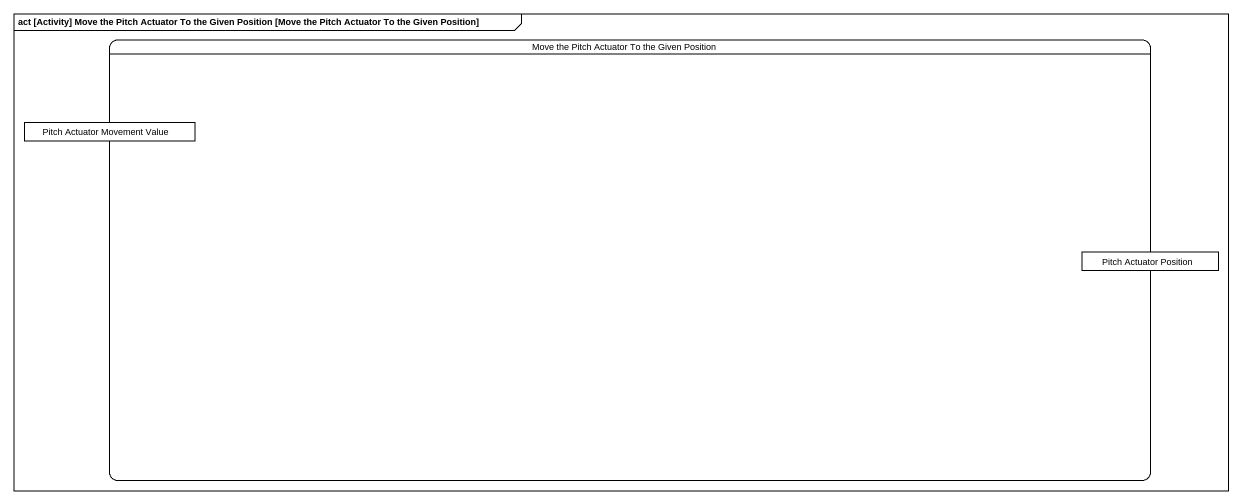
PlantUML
@startuml
mainframe act [Activity] Move the Pitch Actuator To the Given Position [Move the Pitch Actuator To the Given Position]
hide empty description
state "Move the Pitch Actuator To the Given Position" as Move_the_Pitch_Actuator_To {
  state "Pitch Actuator Movement Value" as Pitch_Actuator_Movement <<object>>
  state "Pitch Actuator Position" as Pitch_Actuator_Position <<object>>
}
@enduml
